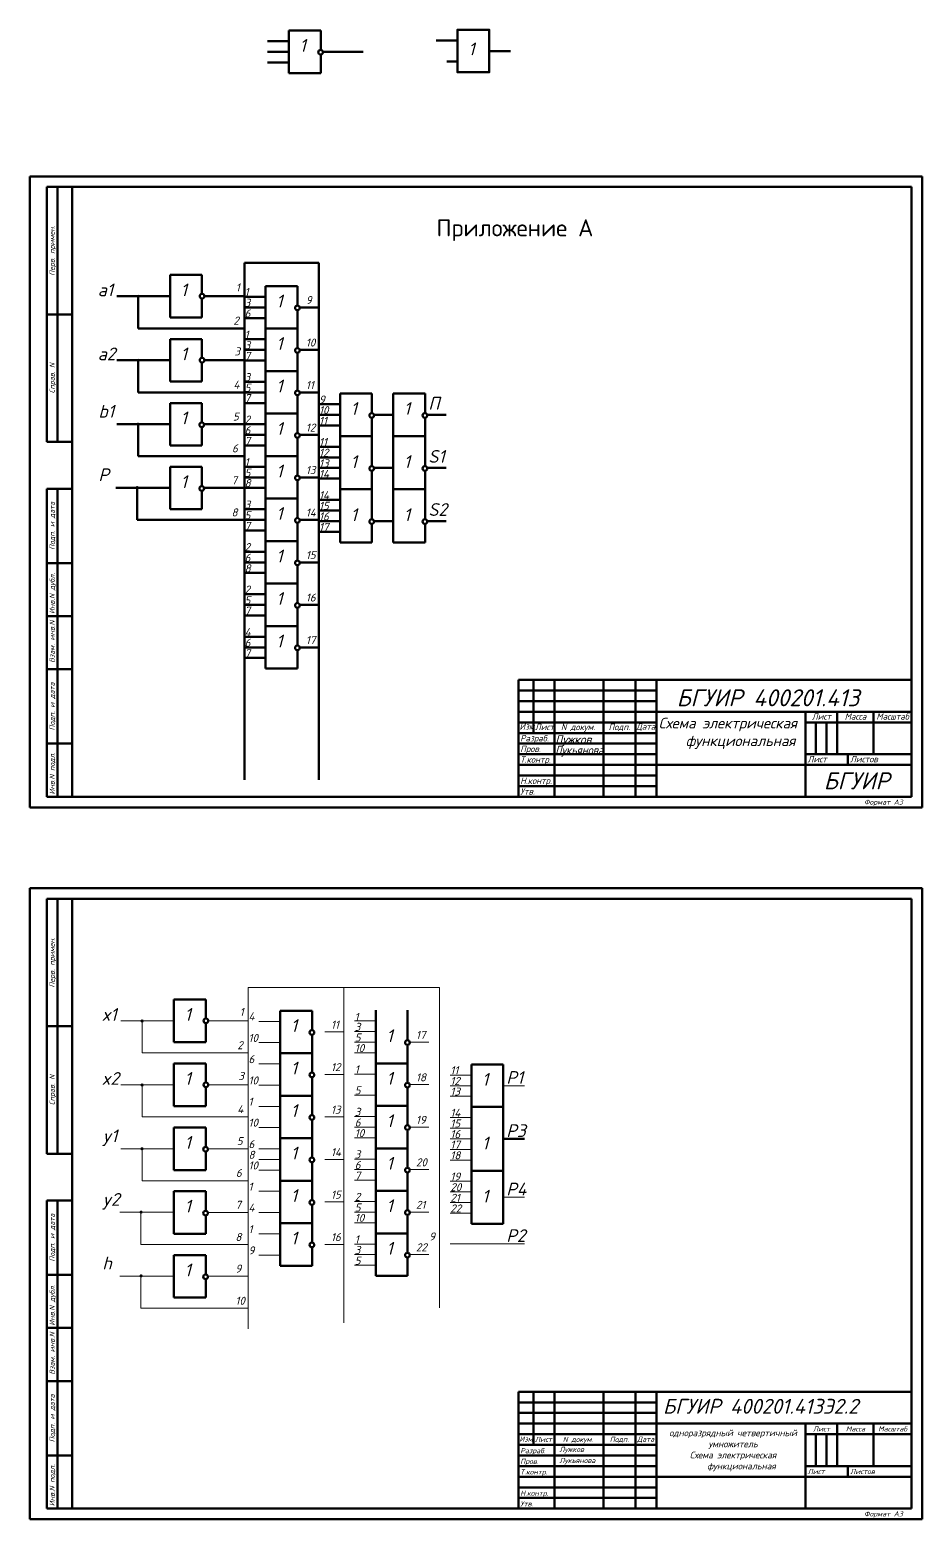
# Model space of a CAD drawing. Header units: millimetres. Extents: x 9 to 868, y 8 to 710.
# Drawn here: x 9 to 429, y 9 to 710 of the extents above; entities that cross this region are included whole.
import ezdxf
from ezdxf.enums import TextEntityAlignment as Align

# ---------------------------------------------------------------- set-up
doc = ezdxf.new("R2010")
doc.units = ezdxf.units.MM
doc.header["$LTSCALE"] = 0.5
doc.layers.get('0').update_dxf_attribs({"lineweight": 60})
doc.layers.add('Формат А4', color=7, linetype='Continuous', lineweight=53)
doc.styles.get("Standard").update_dxf_attribs({"font": 'isocpeui.ttf', "width": 0.9})
doc.styles.add('чер', font='isocpeur.ttf', dxfattribs={"oblique": 15})

msp = doc.modelspace()

# ---------------------------------------------------------------- hatches: boundary and pattern name
at = {"lineweight": 20}
h = msp.add_hatch(color=7, dxfattribs=at)
edge = h.paths.add_edge_path()
edge.add_arc((60.03, 584.14), 0.773, 0, 360)
h = msp.add_hatch(color=7, dxfattribs=at)
edge = h.paths.add_edge_path()
edge.add_arc((60.03, 554.02), 0.773, 0, 360)
h = msp.add_hatch(color=7, dxfattribs=at)
edge = h.paths.add_edge_path()
edge.add_arc((59.98, 524.01), 0.773, 0, 360)
h = msp.add_hatch(color=7, dxfattribs=at)
edge = h.paths.add_edge_path()
edge.add_arc((59.55, 494.19), 0.773, 0, 360)
at = {"lineweight": 5}
h = msp.add_hatch(color=7, dxfattribs=at)
edge = h.paths.add_edge_path()
edge.add_arc((61.85, 243.13), 0.773, 0, 360)
h = msp.add_hatch(color=7, dxfattribs=at)
edge = h.paths.add_edge_path()
edge.add_arc((61.85, 213.01), 0.773, 0, 360)
h = msp.add_hatch(color=7, dxfattribs=at)
edge = h.paths.add_edge_path()
edge.add_arc((61.81, 183), 0.773, 0, 360)
h = msp.add_hatch(color=7, dxfattribs=at)
edge = h.paths.add_edge_path()
edge.add_arc((61.38, 153.18), 0.773, 0, 360)
h = msp.add_hatch(color=7, dxfattribs=at)
edge = h.paths.add_edge_path()
edge.add_arc((61.38, 123.17), 0.773, 0, 360)

# ---------------------------------------------------------------- linework, layer by layer
for p, q in [((145.93, 709.28), (130.93, 709.28)), ((130.93, 709.28), (130.93, 699.28)), ((145.93, 700.16), (145.93, 709.28)), ((210.22, 709.64), (210.22, 704.64)), ((120.93, 704.28), (130.93, 704.28)), ((200.22, 704.64), (210.22, 704.64)), ((210.22, 704.64), (200.22, 704.64)), ((200.22, 704.64), (210.22, 704.64)), ((210.22, 704.64), (210.22, 694.64)), ((120.93, 699.28), (130.93, 699.28)), ((120.93, 694.28), (130.93, 694.28)), ((130.93, 699.28), (130.93, 689.28)), ((145.93, 689.28), (145.93, 697.94)), ((146.95, 699.28), (165.93, 699.28)), ((210.22, 694.64), (205.22, 694.64)), ((225.22, 698.42), (225.22, 700.64)), ((235.22, 699.64), (225.22, 699.64)), ((225.22, 699.64), (235.22, 699.64)), ((225.22, 699.64), (235.22, 699.64)), ((225.22, 689.64), (225.22, 699.64)), ((130.93, 689.28), (145.93, 689.28)), ((145, 599.92), (110, 599.92)), ((110, 598.99), (110, 598.99)), ((110, 598.99), (110, 598.99)), ((145, 356.61), (145, 599.92)), ((90, 594.24), (75, 594.24)), ((75, 594.24), (75, 584.24)), ((90, 585.39), (90, 594.24)), ((110, 554.11), (110, 594.11)), ((110, 594.11), (110, 584.11)), ((135, 588.99), (120, 588.99)), ((120, 588.99), (120, 578.99)), ((135, 579.87), (135, 588.99)), ((50, 584.24), (70, 584.24)), ((60, 584.24), (60, 569.11)), ((70, 584.24), (75, 584.24)), ((75, 584.24), (75, 574.24)), ((90, 574.24), (90, 583.16)), ((91.17, 584.24), (110, 584.24)), ((110, 584.11), (110, 574.11)), ((110, 583.99), (120, 583.99)), ((110, 578.99), (120, 578.99)), ((120, 578.99), (120, 568.99)), ((135, 568.99), (135, 577.65)), ((136.02, 578.99), (145, 578.99)), ((60, 569.11), (110, 569.11)), ((75, 574.24), (90, 574.24)), ((110, 569.11), (94, 569.11)), ((110, 574.11), (110, 569.11)), ((110, 573.99), (120, 573.99)), ((110, 569.11), (110, 564.11)), ((110, 554.11), (110, 569.11)), ((120, 568.99), (135, 568.99)), ((135, 568.99), (120, 568.99)), ((120, 568.99), (120, 558.99)), ((135, 559.87), (135, 568.99)), ((90, 564.11), (75, 564.11)), ((75, 564.11), (75, 554.11)), ((90, 555.26), (90, 564.11)), ((110, 564.11), (110, 554.11)), ((110, 563.99), (120, 563.99)), ((50, 554.11), (70, 554.11)), ((60, 554.11), (60, 538.99)), ((70, 554.11), (75, 554.11)), ((75, 554.11), (75, 544.11)), ((91.17, 554.11), (110, 554.11)), ((110, 558.99), (120, 558.99)), ((110, 554.11), (110, 544.11)), ((110, 553.99), (120, 553.99)), ((120, 558.99), (120, 548.99)), ((135, 548.99), (135, 557.65)), ((136.02, 558.99), (145, 558.99)), ((90, 544.11), (90, 553.03)), ((120, 548.99), (135, 548.99)), ((135, 548.99), (120, 548.99)), ((120, 548.99), (120, 538.99)), ((135, 539.87), (135, 548.99)), ((75, 544.11), (90, 544.11)), ((110, 544.11), (110, 534.11)), ((110, 543.99), (120, 543.99)), ((60, 538.99), (110, 538.99)), ((90, 533.99), (75, 533.99)), ((75, 533.99), (75, 523.99)), ((90, 524.87), (90, 533.99)), ((110, 538.99), (120, 538.99)), ((110, 534.11), (110, 524.11)), ((110, 533.99), (120, 533.99)), ((120, 538.99), (120, 528.99)), ((135, 528.99), (135, 537.65)), ((136.02, 538.99), (145, 538.99)), ((145, 533.4), (155, 533.4)), ((170, 538.4), (155, 538.4)), ((155, 538.4), (155, 528.4)), ((170, 529.28), (170, 538.4)), ((195, 538.4), (180, 538.4)), ((180, 538.4), (180, 528.4)), ((195, 529.28), (195, 538.4)), ((120, 528.99), (135, 528.99)), ((135, 528.99), (120, 528.99)), ((120, 528.99), (120, 518.99)), ((135, 519.87), (135, 528.99)), ((145, 528.4), (155, 528.4)), ((155, 528.4), (155, 518.4)), ((170, 518.4), (170, 527.06)), ((171.02, 528.4), (180, 528.4)), ((180, 528.4), (180, 518.4)), ((195, 518.4), (195, 527.06)), ((196.02, 528.4), (205, 528.4)), ((50, 523.99), (70, 523.99)), ((60, 523.99), (60, 508.99)), ((70, 523.99), (75, 523.99)), ((75, 523.99), (75, 513.99)), ((90, 513.99), (90, 522.65)), ((91.02, 523.99), (110, 523.99)), ((110, 524.11), (110, 514.11)), ((110, 523.99), (120, 523.99)), ((110, 518.99), (120, 518.99)), ((120, 518.99), (120, 508.99)), ((136.02, 518.99), (145, 518.99)), ((145, 523.4), (155, 523.4)), ((75, 513.99), (90, 513.99)), ((110, 514.11), (110, 504.11)), ((110, 513.99), (120, 513.99)), ((135, 508.99), (135, 517.65)), ((145, 513.4), (155, 513.4)), ((155, 518.4), (170, 518.4)), ((170, 518.4), (155, 518.4)), ((155, 518.4), (155, 503.4)), ((170, 504.28), (170, 518.4)), ((180, 518.4), (195, 518.4)), ((195, 518.4), (180, 518.4)), ((180, 518.4), (180, 503.4)), ((195, 504.28), (195, 518.4)), ((60, 508.99), (110, 508.99)), ((120, 508.99), (135, 508.99)), ((135, 508.99), (120, 508.99)), ((120, 508.99), (120, 498.99)), ((135, 499.87), (135, 508.99)), ((145, 508.4), (155, 508.4)), ((90, 504), (75, 504)), ((75, 504), (75, 494)), ((90, 494.88), (90, 504)), ((110, 504.11), (110, 494.11)), ((110, 503.99), (120, 503.99)), ((110, 498.99), (120, 498.99)), ((120, 498.99), (120, 488.99)), ((136.02, 498.99), (145, 498.99)), ((145, 503.4), (155, 503.4)), ((145, 498.4), (155, 498.4)), ((155, 503.4), (155, 493.4)), ((170, 493.4), (170, 502.06)), ((171.02, 503.4), (180, 503.4)), ((180, 503.4), (180, 493.4)), ((195, 493.4), (195, 502.06)), ((196.02, 503.4), (205, 503.4)), ((49.47, 494.11), (69.47, 494.11)), ((59.47, 478.99), (59.47, 494.11)), ((69.47, 494.11), (75, 494.14)), ((75, 494), (75, 484)), ((90, 484), (90, 492.66)), ((91.02, 494), (110, 494)), ((110, 494.11), (110, 484.11)), ((110, 493.99), (120, 493.99)), ((135, 488.99), (135, 497.65)), ((155, 493.4), (170, 493.4)), ((170, 493.4), (155, 493.4)), ((155, 493.4), (155, 478.4)), ((170, 479.28), (170, 493.4)), ((180, 493.4), (195, 493.4)), ((195, 493.4), (180, 493.4)), ((180, 493.4), (180, 478.4)), ((195, 479.28), (195, 493.4)), ((75, 484), (90, 484)), ((110, 484.11), (110, 474.11)), ((110, 483.99), (120, 483.99)), ((120, 488.99), (135, 488.99)), ((135, 488.99), (120, 488.99)), ((120, 488.99), (120, 478.99)), ((135, 479.87), (135, 488.99)), ((145, 488.4), (155, 488.4)), ((59.47, 478.99), (110, 478.99)), ((110, 478.99), (120, 478.99)), ((120, 478.99), (120, 468.99)), ((135, 468.99), (135, 477.65)), ((136.02, 478.99), (145, 478.99)), ((145, 483.4), (155, 483.4)), ((145, 478.4), (155, 478.4)), ((155, 478.4), (155, 468.4)), ((170, 468.4), (170, 477.06)), ((171.02, 478.4), (180, 478.4)), ((180, 478.4), (180, 468.4)), ((195, 468.4), (195, 477.06)), ((196.02, 478.4), (205, 478.4)), ((110, 474.11), (110, 464.11)), ((110, 473.99), (120, 473.99)), ((145, 473.4), (155, 473.4)), ((110, 464.11), (110, 454.11)), ((110, 463.99), (120, 463.99)), ((120, 468.99), (135, 468.99)), ((135, 468.99), (120, 468.99)), ((120, 468.99), (120, 458.99)), ((135, 459.87), (135, 468.99)), ((155, 468.4), (170, 468.4)), ((180, 468.4), (195, 468.4)), ((110, 458.99), (120, 458.99)), ((120, 458.99), (120, 448.99)), ((135, 448.99), (135, 457.65)), ((136.02, 458.99), (145, 458.99)), ((110, 454.11), (110, 444.11)), ((110, 453.99), (120, 453.99)), ((120, 448.99), (135, 448.99)), ((135, 448.99), (120, 448.99)), ((120, 448.99), (120, 438.99)), ((120, 448.99), (120, 438.99)), ((135, 439.87), (135, 448.99)), ((135, 439.87), (135, 448.99)), ((110, 444.11), (110, 434.11)), ((110, 443.99), (120, 443.99)), ((110, 443.99), (120, 443.99)), ((110, 438.99), (120, 438.99)), ((110, 438.99), (120, 438.99)), ((120, 438.99), (120, 428.99)), ((120, 438.99), (120, 428.99)), ((135, 428.99), (135, 437.65)), ((135, 428.99), (135, 437.65)), ((136.02, 438.99), (145, 438.99)), ((110, 433.99), (110, 423.99)), ((110, 433.99), (120, 433.99)), ((110, 433.99), (120, 433.99)), ((120, 428.99), (135, 428.99)), ((120, 428.99), (135, 428.99)), ((135, 428.99), (120, 428.99)), ((120, 428.99), (120, 418.99)), ((135, 419.87), (135, 428.99)), ((110, 423.99), (110, 413.99)), ((110, 423.99), (120, 423.99)), ((110, 418.99), (120, 418.99)), ((110, 413.99), (110, 403.99)), ((110, 413.99), (120, 413.99)), ((120, 418.99), (120, 408.99)), ((135, 408.99), (135, 417.65)), ((136.02, 418.99), (145, 418.99)), ((120, 408.99), (135, 408.99)), ((135, 408.99), (120, 408.99)), ((110, 403.99), (110, 393.99)), ((91.83, 253.22), (76.83, 253.22)), ((76.83, 253.22), (76.83, 243.22)), ((91.83, 244.37), (91.83, 253.22)), ((141.83, 247.97), (126.83, 247.97)), ((126.83, 247.97), (126.83, 237.97)), ((141.83, 238.86), (141.83, 247.97)), ((171.83, 248.18), (171.83, 233.18)), ((186.83, 234.07), (186.83, 248.18)), ((76.83, 243.22), (76.83, 233.22)), ((91.83, 233.22), (91.83, 242.15)), ((76.83, 233.22), (91.83, 233.22)), ((126.83, 237.97), (126.83, 227.97)), ((141.83, 227.97), (141.83, 236.63)), ((171.83, 233.18), (171.83, 223.18)), ((186.83, 223.18), (186.83, 231.84)), ((126.83, 227.97), (141.83, 227.97)), ((141.83, 227.97), (126.83, 227.97)), ((126.83, 227.97), (126.83, 217.97)), ((141.83, 218.86), (141.83, 227.97)), ((91.83, 223.1), (76.83, 223.1)), ((76.83, 223.1), (76.83, 213.1)), ((91.83, 214.25), (91.83, 223.1)), ((126.83, 217.97), (126.83, 207.97)), ((171.83, 223.18), (186.83, 223.18)), ((186.83, 223.18), (171.83, 223.18)), ((171.83, 223.18), (171.83, 213.18)), ((171.83, 223.18), (171.83, 213.18)), ((186.83, 214.07), (186.83, 223.18)), ((186.83, 214.07), (186.83, 223.18)), ((231.83, 222.69), (216.83, 222.69)), ((216.83, 222.69), (216.83, 212.69)), ((231.83, 202.69), (231.83, 222.69)), ((76.83, 213.1), (76.83, 203.1)), ((91.83, 203.1), (91.83, 212.02)), ((141.83, 207.97), (141.83, 216.63)), ((171.83, 213.18), (171.83, 203.18)), ((171.83, 213.18), (171.83, 203.18)), ((186.83, 203.18), (186.83, 211.84)), ((186.83, 203.18), (186.83, 211.84)), ((216.83, 212.69), (216.83, 202.69)), ((126.83, 207.97), (141.83, 207.97)), ((141.83, 207.97), (126.83, 207.97)), ((126.83, 207.97), (126.83, 197.97)), ((141.83, 198.86), (141.83, 207.97)), ((76.83, 203.1), (91.83, 203.1)), ((126.83, 197.97), (126.83, 187.97)), ((141.83, 187.97), (141.83, 196.63)), ((171.83, 203.18), (186.83, 203.18)), ((171.83, 203.18), (186.83, 203.18)), ((186.83, 203.18), (171.83, 203.18)), ((171.83, 203.18), (171.83, 193.18)), ((186.83, 194.07), (186.83, 203.18)), ((216.83, 202.69), (231.83, 202.69)), ((231.83, 202.69), (216.83, 202.69)), ((216.83, 202.69), (216.83, 182.69)), ((231.83, 172.69), (231.83, 202.69)), ((91.83, 192.97), (76.83, 192.97)), ((76.83, 192.97), (76.83, 182.97)), ((91.83, 183.86), (91.83, 192.97)), ((171.83, 193.18), (171.83, 183.18)), ((186.83, 183.18), (186.83, 191.84)), ((76.83, 182.97), (76.83, 172.97)), ((126.83, 187.97), (141.83, 187.97)), ((141.83, 187.97), (126.83, 187.97)), ((126.83, 187.97), (126.83, 177.97)), ((141.83, 178.86), (141.83, 187.97)), ((171.83, 183.18), (186.83, 183.18)), ((186.83, 183.18), (171.83, 183.18)), ((171.83, 183.18), (171.83, 173.18)), ((186.83, 174.07), (186.83, 183.18)), ((216.83, 182.69), (216.83, 172.69)), ((231.83, 187.69), (241.83, 187.69)), ((91.83, 172.97), (91.83, 181.63)), ((126.83, 177.97), (126.83, 167.97)), ((141.83, 167.97), (141.83, 176.63)), ((76.83, 172.97), (91.83, 172.97)), ((171.83, 173.18), (171.83, 163.18)), ((186.83, 163.18), (186.83, 171.84)), ((216.83, 172.69), (231.83, 172.69)), ((231.83, 172.69), (216.83, 172.69)), ((216.83, 172.69), (216.83, 157.69)), ((231.83, 147.69), (231.83, 172.69)), ((91.83, 162.99), (76.83, 162.99)), ((76.83, 162.99), (76.83, 152.99)), ((91.83, 153.87), (91.83, 162.99)), ((126.83, 167.97), (141.83, 167.97)), ((141.83, 167.97), (126.83, 167.97)), ((126.83, 167.97), (126.83, 157.97)), ((141.83, 158.86), (141.83, 167.97)), ((171.83, 163.18), (186.83, 163.18)), ((186.83, 163.18), (171.83, 163.18)), ((171.83, 163.18), (171.83, 153.18)), ((171.83, 163.18), (171.83, 153.18)), ((186.83, 154.07), (186.83, 163.18)), ((186.83, 154.07), (186.83, 163.18)), ((126.83, 157.97), (126.83, 147.97)), ((141.83, 147.97), (141.83, 156.63)), ((216.83, 157.69), (216.83, 147.69)), ((76.83, 152.99), (76.83, 142.99)), ((91.83, 142.99), (91.83, 151.65)), ((126.83, 147.97), (141.83, 147.97)), ((141.83, 147.97), (126.83, 147.97)), ((126.83, 147.97), (126.83, 137.97)), ((141.83, 138.86), (141.83, 147.97)), ((171.83, 153.18), (171.83, 143.18)), ((171.83, 153.18), (171.83, 143.18)), ((186.83, 143.18), (186.83, 151.84)), ((186.83, 143.18), (186.83, 151.84)), ((216.83, 147.69), (231.83, 147.69)), ((76.83, 142.99), (91.83, 142.99)), ((171.83, 143.18), (186.83, 143.18)), ((171.83, 143.18), (186.83, 143.18)), ((186.83, 143.18), (171.83, 143.18)), ((171.83, 143.18), (171.83, 133.18)), ((186.83, 134.07), (186.83, 143.18)), ((126.83, 137.97), (126.83, 127.97)), ((141.83, 127.97), (141.83, 136.63)), ((91.83, 132.97), (76.83, 132.97)), ((76.83, 132.97), (76.83, 122.97)), ((91.83, 123.86), (91.83, 132.97)), ((126.83, 127.97), (141.83, 127.97)), ((141.83, 127.97), (126.83, 127.97)), ((171.83, 133.18), (171.83, 123.18)), ((186.83, 123.18), (186.83, 131.84)), ((76.83, 122.97), (76.83, 112.97)), ((91.83, 112.97), (91.83, 121.63)), ((171.83, 123.18), (186.83, 123.18)), ((186.83, 123.18), (171.83, 123.18)), ((76.83, 112.97), (91.83, 112.97))]:
    msp.add_line(p, q)
at = {"lineweight": 70}
for p, q in [((110, 356.61), (110, 599.92)), ((110, 584.11), (110, 397.26))]:
    msp.add_line(p, q, dxfattribs=at)
at = {"lineweight": 5}
for p, q in [((111.83, 258.91), (111.83, 243.1)), ((201.83, 258.91), (111.83, 258.91)), ((111.83, 213.1), (111.83, 253.1)), ((156.83, 101.1), (156.83, 258.91)), ((201.83, 108.1), (201.83, 258.91)), ((51.83, 243.22), (71.83, 243.22)), ((61.83, 243.22), (61.83, 228.1)), ((71.83, 243.22), (76.83, 243.22)), ((93, 243.22), (111.83, 243.22)), ((111.83, 243.1), (111.83, 98.28)), ((111.83, 243.1), (111.83, 233.1)), ((116.83, 242.97), (126.83, 242.97)), ((161.83, 243.18), (171.83, 243.18)), ((111.83, 233.1), (111.83, 228.1)), ((116.83, 232.97), (126.83, 232.97)), ((147.85, 237.97), (156.83, 237.97)), ((161.83, 238.18), (171.83, 238.18)), ((161.83, 233.18), (171.83, 233.18)), ((187.85, 233.18), (196.83, 233.18)), ((61.83, 228.1), (111.83, 228.1)), ((111.83, 228.1), (95.83, 228.1)), ((111.83, 228.1), (111.83, 223.1)), ((111.83, 213.1), (111.83, 228.1)), ((161.83, 228.18), (171.83, 228.18)), ((111.83, 223.1), (111.83, 213.1)), ((116.83, 222.97), (126.83, 222.97)), ((147.85, 217.97), (156.83, 217.97)), ((161.83, 218.18), (171.83, 218.18)), ((161.83, 218.18), (171.83, 218.18)), ((206.83, 217.69), (216.83, 217.69)), ((51.83, 213.1), (71.83, 213.1)), ((61.83, 213.1), (61.83, 197.97)), ((71.83, 213.1), (76.83, 213.1)), ((93, 213.1), (111.83, 213.1)), ((111.83, 213.1), (111.83, 203.1)), ((116.83, 212.97), (126.83, 212.97)), ((187.85, 213.18), (196.83, 213.18)), ((206.83, 212.69), (216.83, 212.69)), ((231.83, 212.69), (241.83, 212.69)), ((161.83, 208.18), (171.83, 208.18)), ((161.83, 208.18), (171.83, 208.18)), ((206.83, 207.69), (216.83, 207.69)), ((61.83, 197.97), (111.83, 197.97)), ((111.83, 203.1), (111.83, 193.1)), ((116.83, 202.97), (126.83, 202.97)), ((147.85, 197.97), (156.83, 197.97)), ((161.83, 198.18), (171.83, 198.18)), ((206.83, 197.69), (216.83, 197.69)), ((111.83, 193.1), (111.83, 183.1)), ((116.83, 192.97), (126.83, 192.97)), ((161.83, 193.18), (171.83, 193.18)), ((187.85, 193.18), (196.83, 193.18)), ((206.83, 192.69), (216.83, 192.69)), ((51.83, 182.97), (71.83, 182.97)), ((61.83, 182.97), (61.83, 167.97)), ((71.83, 182.97), (76.83, 182.97)), ((92.85, 182.97), (111.83, 182.97)), ((111.83, 183.1), (111.83, 173.1)), ((116.83, 182.97), (126.83, 182.97)), ((161.83, 188.18), (171.83, 188.18)), ((206.83, 187.69), (216.83, 187.69)), ((206.83, 182.69), (216.83, 182.69)), ((116.83, 177.97), (126.83, 177.97)), ((147.85, 177.97), (156.83, 177.97)), ((161.83, 178.18), (171.83, 178.18)), ((206.83, 177.69), (216.83, 177.69)), ((111.83, 173.1), (111.83, 163.1)), ((116.83, 172.97), (126.83, 172.97)), ((161.83, 173.18), (171.83, 173.18)), ((187.85, 173.18), (196.83, 173.18)), ((61.83, 167.97), (111.83, 167.97)), ((111.83, 163.1), (111.83, 153.1)), ((116.83, 162.97), (126.83, 162.97)), ((161.83, 168.18), (171.83, 168.18)), ((206.83, 167.69), (216.83, 167.69)), ((206.83, 162.69), (216.83, 162.69)), ((147.85, 157.97), (156.83, 157.97)), ((161.83, 158.18), (171.83, 158.18)), ((161.83, 158.18), (171.83, 158.18)), ((206.83, 157.69), (216.83, 157.69)), ((231.83, 160.19), (241.83, 160.19)), ((51.3, 153.1), (71.3, 153.1)), ((61.3, 137.97), (61.3, 153.1)), ((71.3, 153.1), (76.83, 153.13)), ((92.85, 152.99), (111.83, 152.99)), ((111.83, 153.1), (111.83, 143.1)), ((116.83, 152.97), (126.83, 152.97)), ((161.83, 153.18), (171.83, 153.18)), ((161.83, 153.18), (171.83, 153.18)), ((161.83, 148.18), (171.83, 148.18)), ((161.83, 148.18), (171.83, 148.18)), ((187.85, 153.18), (196.83, 153.18)), ((206.83, 152.69), (216.83, 152.69)), ((111.83, 143.1), (111.83, 133.1)), ((116.83, 142.97), (126.83, 142.97)), ((61.3, 137.97), (111.83, 137.97)), ((147.85, 137.97), (156.83, 137.97)), ((161.83, 138.18), (171.83, 138.18)), ((241.83, 138.28), (206.83, 138.28)), ((111.83, 133.1), (111.83, 123.1)), ((116.83, 132.97), (126.83, 132.97)), ((161.83, 133.18), (171.83, 133.18)), ((161.83, 128.18), (171.83, 128.18)), ((187.85, 133.18), (196.83, 133.18)), ((51.3, 123.09), (71.3, 123.09)), ((61.3, 107.96), (61.3, 123.09)), ((71.3, 123.09), (76.83, 123.11)), ((92.85, 122.97), (111.83, 122.97)), ((111.83, 123.1), (111.83, 113.1)), ((111.83, 113.1), (111.83, 103.1)), ((61.3, 107.96), (111.83, 107.96)), ((111.83, 108.28), (111.83, 98.28))]:
    msp.add_line(p, q, dxfattribs=at)
msp.add_lwpolyline([(225.22, 700.64), (225.22, 709.64), (210.22, 709.64), (210.22, 689.64), (225.22, 689.64), (225.22, 698.42)])
for centre in [(145.86, 699.05), (90.06, 584.27), (134.93, 578.76), (90.06, 554.15), (134.93, 558.76), (134.93, 538.76), (169.93, 528.17), (194.93, 528.17), (89.93, 523.76), (134.93, 518.76), (134.93, 498.76), (169.93, 503.17), (194.93, 503.17), (89.93, 493.77), (134.93, 478.76), (169.93, 478.17), (194.93, 478.17), (134.93, 458.76), (134.93, 438.76), (134.93, 438.76), (134.93, 418.76), (91.88, 243.26), (141.75, 237.75), (186.75, 232.96), (141.75, 217.75), (91.88, 213.13), (186.75, 212.96), (186.75, 212.96), (141.75, 197.75), (186.75, 192.96), (91.75, 182.75), (141.75, 177.75), (186.75, 172.96), (141.75, 157.75), (91.75, 152.76), (186.75, 152.96), (186.75, 152.96), (141.75, 137.75), (186.75, 132.96), (91.75, 122.75)]:
    msp.add_circle(centre, 1.11)
at = {"layer": 'Формат А4', "color": 7}
for p, q in [((9, 343.66), (9, 640.66)), ((9, 640.66), (429, 640.66)), ((429, 640.66), (429, 343.66)), ((17, 515.66), (17, 635.66)), ((17, 635.66), (239, 635.66)), ((22, 635.66), (22, 515.66)), ((239, 635.66), (22, 635.66)), ((29, 348.66), (29, 635.66)), ((239, 635.66), (424, 635.66)), ((424, 635.66), (424, 348.66)), ((29, 575.66), (17, 575.66)), ((29, 515.66), (17, 515.66)), ((17, 348.66), (17, 493.66)), ((17, 493.66), (29, 493.66)), ((22, 493.66), (22, 348.66)), ((29, 493.66), (22, 493.66)), ((17, 458.66), (29, 458.66)), ((29, 433.66), (17, 433.66)), ((17, 408.66), (29, 408.66)), ((239, 403.66), (424, 403.66)), ((239, 403.66), (239, 348.66)), ((246, 378.66), (246, 403.66)), ((256, 403.66), (256, 348.66)), ((279, 348.66), (279, 403.66)), ((294, 403.66), (294, 348.66)), ((304, 348.66), (304, 403.66)), ((239, 398.66), (304, 398.66)), ((304, 393.66), (239, 393.66)), ((239, 388.66), (304, 388.66)), ((424, 388.66), (304, 388.66)), ((374, 388.66), (374, 348.66)), ((389, 388.66), (389, 368.66)), ((406, 368.66), (406, 388.66)), ((304, 383.66), (239, 383.66)), ((239, 378.66), (304, 378.66)), ((374, 383.66), (424, 383.66)), ((379, 368.66), (379, 383.66)), ((384, 383.66), (384, 368.66)), ((29, 373.66), (17, 373.66)), ((304, 373.66), (239, 373.66)), ((239, 368.66), (304, 368.66)), ((424, 368.66), (374, 368.66)), ((394, 363.66), (394, 368.66)), ((304, 363.66), (239, 363.66)), ((239, 358.66), (304, 358.66)), ((304, 363.66), (424, 363.66)), ((304, 353.66), (239, 353.66)), ((429, 343.66), (9, 343.66)), ((239, 348.66), (17, 348.66)), ((17, 348.66), (239, 348.66)), ((424, 348.66), (239, 348.66)), ((9, 8.66), (9, 305.66)), ((9, 305.66), (429, 305.66)), ((429, 305.66), (429, 8.66)), ((17, 180.66), (17, 300.66)), ((17, 300.66), (239, 300.66)), ((22, 300.66), (22, 180.66)), ((239, 300.66), (22, 300.66)), ((29, 13.66), (29, 300.66)), ((239, 300.66), (424, 300.66)), ((424, 300.66), (424, 13.66)), ((29, 240.66), (17, 240.66)), ((29, 180.66), (17, 180.66)), ((17, 13.66), (17, 158.66)), ((17, 158.66), (29, 158.66)), ((22, 158.66), (22, 13.66)), ((29, 158.66), (22, 158.66)), ((17, 123.66), (29, 123.66)), ((29, 98.66), (17, 98.66)), ((17, 73.66), (29, 73.66)), ((239, 68.66), (424, 68.66)), ((239, 68.66), (239, 13.66)), ((239, 63.66), (304, 63.66)), ((246, 43.66), (246, 68.66)), ((256, 68.66), (256, 13.66)), ((279, 13.66), (279, 68.66)), ((294, 68.66), (294, 13.66)), ((304, 13.66), (304, 68.66)), ((304, 58.66), (239, 58.66)), ((239, 53.66), (304, 53.66)), ((424, 53.66), (304, 53.66)), ((374, 53.66), (374, 13.66)), ((389, 53.66), (389, 33.66)), ((406, 33.66), (406, 53.66)), ((304, 48.66), (239, 48.66)), ((239, 43.66), (304, 43.66)), ((374, 48.66), (424, 48.66)), ((379, 33.66), (379, 48.66)), ((384, 48.66), (384, 33.66)), ((29, 38.66), (17, 38.66)), ((304, 38.66), (239, 38.66)), ((239, 33.66), (304, 33.66)), ((304, 28.66), (239, 28.66)), ((304, 28.66), (424, 28.66)), ((424, 33.66), (374, 33.66)), ((394, 28.66), (394, 33.66)), ((239, 23.66), (304, 23.66)), ((304, 18.66), (239, 18.66)), ((429, 8.66), (9, 8.66)), ((239, 13.66), (17, 13.66)), ((17, 13.66), (239, 13.66)), ((424, 13.66), (239, 13.66))]:
    msp.add_line(p, q, dxfattribs=at)

# ---------------------------------------------------------------- texts
for s, height, p in [('1', 6, (135.93, 699.28)), ('1', 6, (215.38, 697.66)), ('a1', 6, (41, 584.24)), ('1', 6, (80, 584.24)), ('1', 3.77, (105.95, 586.53)), ('3', 3.77, (110.1, 579.29)), ('1', 3.77, (110.1, 584.42)), ('1', 6, (125, 578.99)), ('9', 3.77, (138.9, 580.54)), ('6', 3.77, (110.1, 574.29)), ('2', 3.77, (104.82, 570.87)), ('1', 3.77, (110.1, 564.29)), ('3', 3.77, (110.1, 559.29)), ('1', 6, (125, 558.99)), ('10', 3.767, (138.9, 560.54)), ('a2', 6, (41, 554.11)), ('1', 6, (80, 554.11)), ('3', 3.77, (105.32, 556.4)), ('7', 3.77, (110.1, 554.29)), ('3', 3.77, (110.1, 544.29)), ('4', 3.77, (104.82, 540.74)), ('5', 3.77, (110.1, 539.29)), ('1', 6, (125, 538.99)), ('11', 3.767, (138.9, 540.54)), ('b1', 6, (41.31, 527.1)), ('7', 3.77, (110.1, 534.42)), ('9', 3.77, (145.1, 533.74)), ('1', 6, (160, 528.4)), ('1', 6, (185, 528.4)), ('П', 6, (196.56, 530.86)), ('1', 6, (80, 523.99)), ('5', 3.77, (104.6, 525.74)), ('2', 3.77, (110.1, 524.29)), ('10', 3.767, (145.1, 528.74)), ('11', 3.767, (145.1, 523.74)), ('6', 3.77, (110.1, 519.29)), ('1', 6, (125, 518.99)), ('12', 3.767, (138.9, 520.54)), ('6', 3.77, (104.16, 510.74)), ('7', 3.77, (110.1, 514.29)), ('11', 3.767, (145.1, 513.74)), ('12', 3.767, (145.1, 508.74)), ('S1', 6, (196.56, 505.86)), ('1', 3.77, (110.1, 504.29)), ('1', 6, (125, 498.99)), ('13', 3.767, (145.1, 503.74)), ('1', 6, (160, 503.4)), ('1', 6, (185, 503.4)), ('P', 6, (41.31, 497.23)), ('1', 6, (80, 494)), ('7', 3.77, (103.93, 495.74)), ('5', 3.77, (110.1, 499.29)), ('8', 3.77, (110.1, 494.42)), ('13', 3.767, (138.9, 500.54)), ('14', 3.767, (145.1, 498.74)), ('14', 3.767, (145.1, 488.74)), ('8', 3.77, (103.93, 480.62)), ('3', 3.77, (110.1, 484.29)), ('1', 6, (125, 478.99)), ('14', 3.767, (138.9, 480.54)), ('15', 3.767, (145.1, 483.74)), ('1', 6, (160, 478.4)), ('1', 6, (185, 478.4)), ('S2', 6, (196.56, 480.86)), ('5', 3.77, (110.1, 479.29)), ('7', 3.77, (110.1, 474.29)), ('16', 3.767, (145.1, 478.74)), ('17', 3.767, (145.1, 473.74)), ('2', 3.77, (110.1, 464.29)), ('6', 3.77, (110.1, 459.29)), ('1', 6, (125, 458.99)), ('15', 3.767, (138.9, 460.54)), ('8', 3.77, (110.1, 454.29)), ('2', 3.77, (110.1, 444.29)), ('5', 3.77, (110.1, 439.29)), ('1', 6, (125, 438.99)), ('1', 6, (125, 438.99)), ('16', 3.767, (138.9, 440.54)), ('7', 3.77, (110.1, 434.42)), ('4', 3.77, (110.1, 424.29)), ('6', 3.77, (110.1, 419.29)), ('1', 6, (125, 418.99)), ('17', 3.767, (138.9, 420.54)), ('7', 3.77, (110.1, 414.29)), ('x1', 6, (42.83, 243.22)), ('1', 6, (81.83, 243.22)), ('1', 3.77, (107.77, 245.51)), ('4', 3.77, (111.92, 243.41)), ('1', 3.77, (161.83, 243.18)), ('1', 6, (131.83, 237.97)), ('11', 3.767, (150.73, 239.53)), ('3', 3.77, (161.92, 238.49)), ('1', 6, (176.83, 233.18)), ('17', 3.767, (190.73, 234.74)), ('2', 3.77, (106.65, 229.85)), ('10', 3.767, (111.92, 233.28)), ('5', 3.77, (161.92, 233.49)), ('10', 3.767, (161.92, 228.49)), ('6', 3.77, (111.92, 223.28)), ('x2', 6, (42.83, 213.1)), ('1', 6, (81.83, 213.1)), ('3', 3.77, (107.15, 215.39)), ('1', 6, (131.83, 217.97)), ('12', 3.767, (150.73, 219.53)), ('1', 3.77, (161.92, 218.49)), ('1', 6, (176.83, 213.18)), ('1', 6, (176.83, 213.18)), ('18', 3.767, (190.73, 214.74)), ('11', 3.767, (206.92, 218.04)), ('1', 6, (221.83, 212.69)), ('P1', 6, (233.27, 213.53)), ('10', 3.767, (111.92, 213.28)), ('5', 3.77, (161.92, 208.62)), ('12', 3.767, (206.92, 213.04)), ('13', 3.767, (206.92, 208.04)), ('4', 3.77, (106.65, 199.73)), ('1', 3.77, (111.92, 203.28)), ('1', 6, (131.83, 197.97)), ('13', 3.767, (150.73, 199.53)), ('10', 3.767, (111.92, 193.41)), ('3', 3.77, (161.92, 198.49)), ('6', 3.77, (161.92, 193.49)), ('1', 6, (176.83, 193.18)), ('19', 3.767, (190.73, 194.74)), ('14', 3.767, (206.92, 198.04)), ('15', 3.767, (206.92, 193.04)), ('y1', 6, (43.14, 186.09)), ('10', 3.767, (161.92, 188.49)), ('16', 3.767, (206.92, 188.04)), ('1', 6, (81.83, 182.97)), ('5', 3.77, (106.43, 184.73)), ('6', 3.77, (111.92, 183.28)), ('1', 6, (131.83, 177.97)), ('14', 3.767, (150.73, 179.53)), ('3', 3.77, (161.92, 178.49)), ('17', 3.767, (206.92, 183.04)), ('1', 6, (221.83, 182.69)), ('8', 3.77, (111.92, 178.28)), ('10', 3.767, (111.92, 173.28)), ('6', 3.77, (161.92, 173.49)), ('1', 6, (176.83, 173.18)), ('20', 3.767, (190.73, 174.74)), ('18', 3.767, (206.92, 178.04)), ('6', 3.77, (105.99, 169.73)), ('7', 3.77, (161.92, 168.49)), ('19', 3.767, (206.92, 168.04)), ('y2', 6, (43.14, 156.21)), ('1', 3.77, (111.92, 163.28)), ('1', 6, (131.83, 157.97)), ('15', 3.767, (150.73, 159.53)), ('2', 3.77, (161.92, 158.49)), ('20', 3.767, (206.92, 163.04)), ('21', 3.767, (206.92, 158.04)), ('1', 6, (221.83, 157.69)), ('P4', 6, (233.27, 161.03)), ('1', 6, (81.83, 152.99)), ('7', 3.77, (105.76, 154.73)), ('4', 3.77, (111.92, 153.41)), ('5', 3.77, (161.92, 153.49)), ('1', 6, (176.83, 153.18)), ('1', 6, (176.83, 153.18)), ('21', 3.767, (190.73, 154.74)), ('22', 3.767, (206.92, 153.04)), ('10', 3.767, (161.92, 148.62)), ('8', 3.77, (105.76, 139.6)), ('1', 3.77, (111.92, 143.28)), ('1', 6, (131.83, 137.97)), ('16', 3.767, (150.73, 139.53)), ('1', 3.77, (161.92, 138.49)), ('9', 3.77, (196.93, 139.84)), ('P2', 6, (233.27, 139.12)), ('9', 3.77, (111.92, 133.28)), ('3', 3.77, (161.92, 133.49)), ('1', 6, (176.83, 133.18)), ('22', 3.767, (190.73, 134.74)), ('h', 6, (43.14, 126.2)), ('1', 6, (81.83, 122.97)), ('9', 3.77, (105.76, 124.71)), ('5', 3.77, (161.92, 128.49)), ('10', 3.767, (105.76, 109.59))]:
    msp.add_text(s, height=height).set_placement(p)
at = {"lineweight": 5}
msp.add_text('P3', height=6, dxfattribs=at).set_placement((233.27, 188.53))
at = {"layer": 'Формат А4', "style": 'чер'}
msp.add_text('Приложение А', height=8, dxfattribs=at).set_placement((200.41, 612.43))
at = {"layer": 'Формат А4', "color": 7, "style": 'чер', "oblique": 15}
for s, p in [('Перв. примен.', (20.7, 605.66)), ('Справ. N', (20.7, 545.66)), ('Подп. и дата', (20.7, 476.16)), ('Взам. инв.N', (20.7, 421.66)), ('Подп. и дата', (20.7, 391.16)), ('Перв. примен.', (20.7, 270.66)), ('Справ. N', (20.7, 210.66)), ('Подп. и дата', (20.7, 141.16)), ('Взам. инв.N', (20.7, 86.66)), ('Подп. и дата', (20.7, 56.16))]:
    msp.add_text(s, height=2.4, rotation=90, dxfattribs=at).set_placement(p, align=Align.CENTER)
for s, p in [('Инв.N дубл.', (20.7, 434.76)), ('Инв.N подл.', (20.7, 349.78)), ('Инв.N дубл.', (20.7, 99.76)), ('Инв.N подл.', (20.7, 14.78))]:
    msp.add_text(s, height=2.4, rotation=90, dxfattribs=at).set_placement(p)
for s, height, p in [('Лист', 3, (381.59, 384.97)), ('Масса', 3, (397.59, 384.97)), ('Масштаб', 3, (415.09, 384.97)), ('N докум.', 3, (267.02, 380.02)), ('Подп.', 3, (286.47, 380.02)), ('Дата', 3, (298.86, 380.17)), ('Лист', 2.4, (381.59, 49.97)), ('Масса', 2.4, (397.59, 49.97)), ('Масштаб', 2.4, (415.09, 49.97)), ('N докум.', 2.4, (267.02, 45.02)), ('Подп.', 2.4, (286.47, 45.02)), ('Дата', 2.4, (298.86, 45.17))]:
    msp.add_text(s, height=height, dxfattribs=at).set_placement(p, align=Align.CENTER)
for s, height, p in [('Изм', 3, (239.44, 380.17)), ('Лист', 3, (246.73, 380.02)), ('Разраб.', 3, (239.81, 374.7)), ('Пров.', 3, (239.81, 369.7)), ('Лужков', 4, (256, 373.66)), ('Т.контр.', 3, (239.81, 364.7)), ('Лист', 3, (375.07, 364.9)), ('Листов', 3, (395.07, 364.9)), ('Н.контр.', 3, (239.81, 354.7)), ('Утв.', 3, (239.81, 349.7)), ('Формат А3', 2.4, (401.62, 344.97)), ('Изм', 2.4, (239.44, 45.17)), ('Разраб.', 2.4, (239.81, 39.7)), ('Лист', 2.4, (246.73, 45.02)), ('Лужков', 2.4, (258.25, 40.33)), ('Пров.', 2.4, (239.81, 34.7)), ('Лукьянова', 2.4, (258.25, 35.13)), ('Т.контр.', 2.4, (239.81, 29.7)), ('Лист', 2.4, (375.07, 29.9)), ('Листов', 2.4, (395.07, 29.9)), ('Н.контр.', 2.4, (239.81, 19.7)), ('Утв.', 2.4, (239.81, 14.7)), ('Формат А3', 2.4, (401.62, 9.97))]:
    msp.add_text(s, height=height, dxfattribs=at).set_placement(p)
at = {"layer": 'Формат А4', "color": 7, "style": 'чер', "oblique": 15, "width": 0.884615}
msp.add_text('Лукьянова', height=4, dxfattribs=at).set_placement((256, 368.66), (279, 368.66), align=Align.FIT)
at = {"layer": 'Формат А4', "attachment_point": 1, "style": 'чер'}
for s, insert, char_height, width in [('БГУИР 400201.413', (313.42, 399.26), 8, 101.9997), ('{\\H0.625x;Схема электрическая \\P    функциональная}', (304.96, 385.84), 8, 70), ('БГУИР ', (382.65, 360.18), 8, 33.3308), ('БГУИР 400201.413Э2.2', (307.01, 65.31), 7, 114.8394), ('\\pxqc;{\\H0.625x;одноразрядный четвертичный умножитель\\PСхема электрическая \\P    функциональная}', (304.96, 50.84), 5, 70)]:
    msp.add_mtext(s, dxfattribs=dict(at, insert=insert, char_height=char_height, width=width))

doc.saveas('drawing.dxf')
